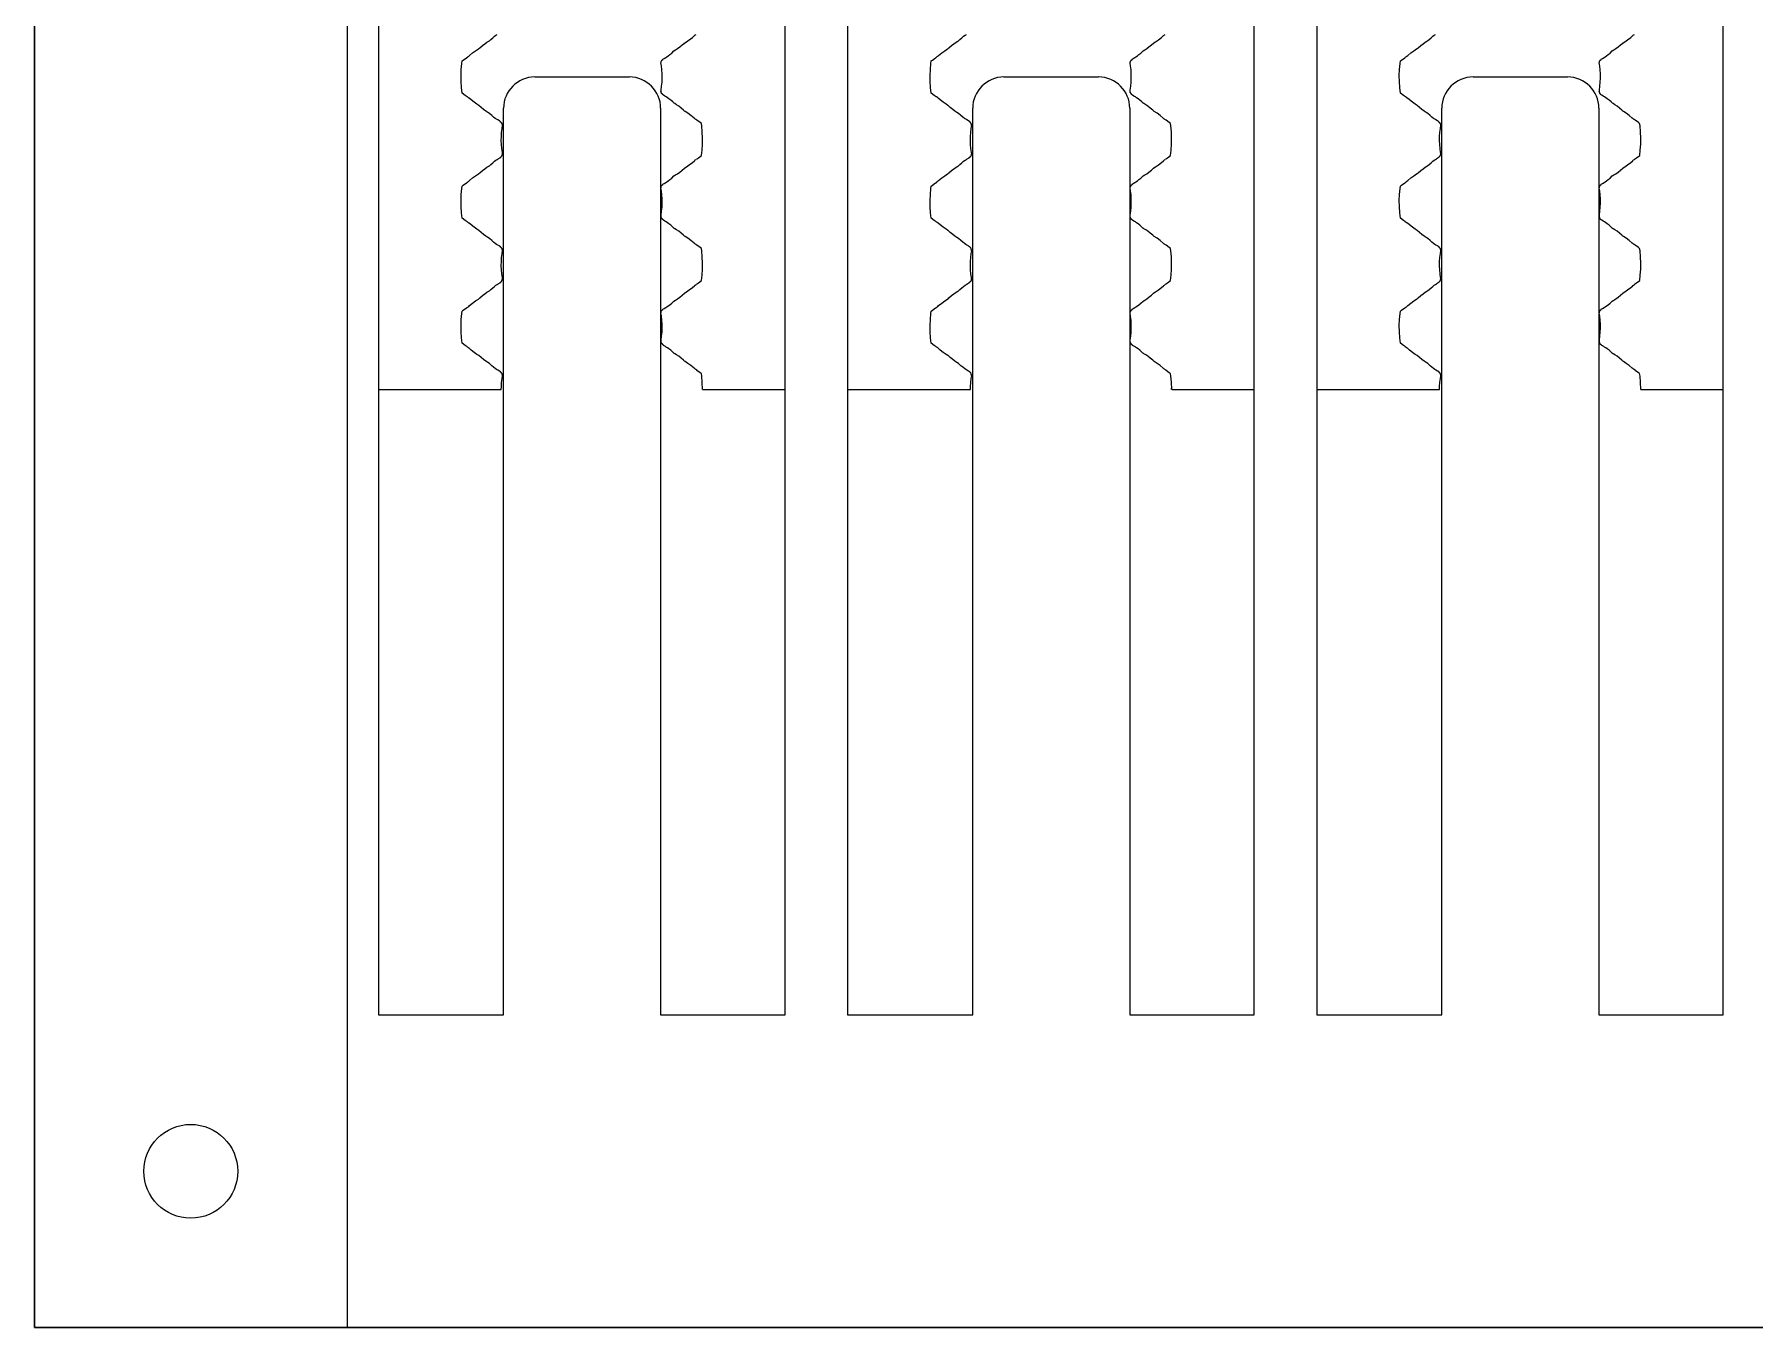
# Model space of a CAD drawing. Header units: millimetres. Extents: x 0 to 600, y -180 to 0.
# Drawn here: x 0 to 55, y -180 to -138.6 of the extents above; entities that cross this region are included whole.
import ezdxf

# ---------------------------------------------------------------- set-up
doc = ezdxf.new("R2010")
doc.units = ezdxf.units.MM
doc.layers.get('0').update_dxf_attribs({"linetype": 'CONTINUOUS', "lineweight": 0})
for name, color, linetype, lineweight in [('layer1', 6, 'CONTINUOUS', 0), ('layer2', 4, 'CONTINUOUS', 0), ('layer3', 2, 'CONTINUOUS', 0), ('layer4', 1, 'CONTINUOUS', 0), ('xdrills', 3, 'CONTINUOUS', 0)]:
    doc.layers.add(name, color=color, linetype=linetype, lineweight=lineweight)

# ---------------------------------------------------------------- blocks, each defined once
blk = doc.blocks.new('vline')
at = {"layer": 'layer2'}
for p, q in [((0, 0), (0, -160)), ((13, -160), (13, 0)), ((3.654, -128.742), (3.71, -128.696)), ((3.71, -128.696), (3.758, -128.662)), ((3.758, -128.662), (3.797, -128.636)), ((10.038, -128.732), (10.103, -128.677)), ((10.103, -128.677), (10.111, -128.672)), ((10.111, -128.672), (10.13, -128.654)), ((10.13, -128.654), (10.157, -128.638)), ((2.91, -129.312), (3.011, -129.229)), ((3.011, -129.229), (3.106, -129.159)), ((3.106, -129.159), (3.194, -129.101)), ((3.194, -129.101), (3.212, -129.091)), ((3.212, -129.091), (3.242, -129.062)), ((3.242, -129.062), (3.324, -128.992)), ((3.324, -128.992), (3.399, -128.934)), ((3.399, -128.934), (3.467, -128.887)), ((3.467, -128.887), (3.525, -128.851)), ((3.525, -128.851), (3.542, -128.842)), ((3.542, -128.842), (3.546, -128.838)), ((3.546, -128.838), (3.557, -128.831)), ((3.557, -128.831), (3.591, -128.798)), ((3.591, -128.798), (3.654, -128.742)), ((9.317, -129.283), (9.377, -129.233)), ((9.377, -129.233), (9.449, -129.165)), ((9.449, -129.165), (9.503, -129.133)), ((9.503, -129.133), (9.566, -129.092)), ((9.566, -129.092), (9.637, -129.04)), ((9.637, -129.04), (9.716, -128.976)), ((9.716, -128.976), (9.786, -128.913)), ((9.786, -128.913), (9.789, -128.911)), ((9.789, -128.911), (9.793, -128.907)), ((9.793, -128.907), (9.849, -128.872)), ((9.849, -128.872), (9.94, -128.808)), ((9.94, -128.808), (10.038, -128.732)), ((2.64, -129.952), (2.647, -129.757)), ((2.647, -129.757), (2.664, -129.565)), ((2.664, -129.565), (2.675, -129.487)), ((2.675, -129.487), (2.713, -129.457)), ((2.713, -129.457), (2.816, -129.384)), ((2.816, -129.384), (2.818, -129.382)), ((2.818, -129.382), (2.854, -129.359)), ((2.854, -129.359), (2.867, -129.346)), ((2.867, -129.346), (2.885, -129.336)), ((2.885, -129.336), (2.91, -129.312)), ((9.032, -129.556), (9.036, -129.552)), ((9.047, -129.647), (9.032, -129.556)), ((9.033, -129.524), (9.045, -129.513)), ((9.036, -129.552), (9.033, -129.524)), ((9.044, -129.492), (9.064, -129.476)), ((9.045, -129.513), (9.044, -129.492)), ((9.062, -129.774), (9.047, -129.647)), ((9.07, -129.903), (9.062, -129.774)), ((9.064, -129.461), (9.094, -129.441)), ((9.064, -129.476), (9.064, -129.461)), ((9.094, -129.431), (9.133, -129.407)), ((9.094, -129.441), (9.094, -129.431)), ((9.133, -129.407), (9.134, -129.404)), ((9.134, -129.404), (9.188, -129.374)), ((9.188, -129.374), (9.221, -129.353)), ((9.221, -129.353), (9.265, -129.323)), ((9.265, -129.323), (9.317, -129.283)), ((2.642, -130.147), (2.64, -129.952)), ((2.654, -130.34), (2.642, -130.147)), ((2.674, -130.514), (2.654, -130.34)), ((5, -130), (8.023, -130)), ((9.038, -130.417), (9.055, -130.291)), ((9.055, -130.291), (9.067, -130.163)), ((9.067, -130.163), (9.071, -130.033)), ((9.071, -130.033), (9.07, -129.903)), ((2.772, -130.587), (2.674, -130.514)), ((2.836, -130.63), (2.772, -130.587)), ((2.843, -130.638), (2.836, -130.63)), ((2.87, -130.654), (2.843, -130.638)), ((2.889, -130.672), (2.87, -130.654)), ((2.897, -130.677), (2.889, -130.672)), ((2.962, -130.732), (2.897, -130.677)), ((3.06, -130.808), (2.962, -130.732)), ((3.151, -130.872), (3.06, -130.808)), ((3.207, -130.907), (3.151, -130.872)), ((9.032, -130.461), (9.036, -130.43)), ((9.04, -130.469), (9.032, -130.461)), ((9.035, -130.429), (9.038, -130.417)), ((9.036, -130.43), (9.035, -130.429)), ((9.037, -130.493), (9.04, -130.469)), ((9.054, -130.506), (9.037, -130.493)), ((9.053, -130.525), (9.054, -130.506)), ((9.078, -130.543), (9.053, -130.525)), ((9.078, -130.555), (9.078, -130.543)), ((9.112, -130.577), (9.078, -130.555)), ((9.113, -130.584), (9.112, -130.577)), ((9.157, -130.609), (9.113, -130.584)), ((9.157, -130.611), (9.157, -130.609)), ((9.175, -130.62), (9.157, -130.611)), ((9.203, -130.636), (9.175, -130.62)), ((9.242, -130.662), (9.203, -130.636)), ((9.29, -130.696), (9.242, -130.662)), ((9.346, -130.742), (9.29, -130.696)), ((9.409, -130.798), (9.346, -130.742)), ((9.443, -130.831), (9.409, -130.798)), ((9.454, -130.838), (9.443, -130.831)), ((9.458, -130.842), (9.454, -130.838)), ((9.475, -130.851), (9.458, -130.842)), ((9.533, -130.887), (9.475, -130.851)), ((9.601, -130.934), (9.533, -130.887)), ((3.211, -130.911), (3.207, -130.907)), ((3.214, -130.913), (3.211, -130.911)), ((3.284, -130.976), (3.214, -130.913)), ((3.363, -131.04), (3.284, -130.976)), ((3.434, -131.092), (3.363, -131.04)), ((3.497, -131.133), (3.434, -131.092)), ((3.551, -131.165), (3.497, -131.133)), ((3.623, -131.233), (3.551, -131.165)), ((3.683, -131.283), (3.623, -131.233)), ((3.735, -131.323), (3.683, -131.283)), ((3.779, -131.353), (3.735, -131.323)), ((3.812, -131.374), (3.779, -131.353)), ((3.866, -131.404), (3.812, -131.374)), ((3.867, -131.407), (3.866, -131.404)), ((3.906, -131.431), (3.867, -131.407)), ((3.906, -131.441), (3.906, -131.431)), ((3.936, -131.461), (3.906, -131.441)), ((4, -160), (4, -131)), ((9.023, -131), (9.023, -160)), ((9.676, -130.992), (9.601, -130.934)), ((9.758, -131.062), (9.676, -130.992)), ((9.788, -131.091), (9.758, -131.062)), ((9.806, -131.101), (9.788, -131.091)), ((9.894, -131.159), (9.806, -131.101)), ((9.989, -131.229), (9.894, -131.159)), ((10.09, -131.312), (9.989, -131.229)), ((10.115, -131.336), (10.09, -131.312)), ((10.133, -131.346), (10.115, -131.336)), ((10.146, -131.359), (10.133, -131.346)), ((10.182, -131.382), (10.146, -131.359)), ((10.184, -131.384), (10.182, -131.382)), ((10.287, -131.457), (10.184, -131.384)), ((3.929, -132.033), (3.93, -131.903)), ((3.93, -131.903), (3.938, -131.774)), ((3.936, -131.476), (3.936, -131.461)), ((3.956, -131.492), (3.936, -131.476)), ((3.938, -131.774), (3.953, -131.647)), ((3.953, -131.647), (3.968, -131.556)), ((3.955, -131.513), (3.956, -131.492)), ((3.967, -131.524), (3.955, -131.513)), ((3.964, -131.552), (3.967, -131.524)), ((3.968, -131.556), (3.964, -131.552)), ((10.325, -131.487), (10.287, -131.457)), ((10.336, -131.565), (10.325, -131.487)), ((10.353, -131.757), (10.336, -131.565)), ((10.36, -131.952), (10.353, -131.757)), ((10.358, -132.147), (10.36, -131.952)), ((3.922, -132.543), (3.947, -132.525)), ((3.922, -132.555), (3.922, -132.543)), ((3.933, -132.163), (3.929, -132.033)), ((3.945, -132.291), (3.933, -132.163)), ((3.962, -132.417), (3.945, -132.291)), ((3.946, -132.506), (3.963, -132.493)), ((3.947, -132.525), (3.946, -132.506)), ((3.96, -132.469), (3.968, -132.461)), ((3.963, -132.493), (3.96, -132.469)), ((3.965, -132.429), (3.962, -132.417)), ((3.964, -132.43), (3.965, -132.429)), ((3.968, -132.461), (3.964, -132.43)), ((10.228, -132.587), (10.326, -132.514)), ((10.326, -132.514), (10.346, -132.34)), ((10.346, -132.34), (10.358, -132.147)), ((3.194, -133.101), (3.212, -133.091)), ((3.212, -133.091), (3.242, -133.062)), ((3.242, -133.062), (3.324, -132.992)), ((3.324, -132.992), (3.399, -132.934)), ((3.399, -132.934), (3.467, -132.887)), ((3.467, -132.887), (3.525, -132.851)), ((3.525, -132.851), (3.542, -132.842)), ((3.542, -132.842), (3.546, -132.838)), ((3.546, -132.838), (3.557, -132.831)), ((3.557, -132.831), (3.591, -132.798)), ((3.591, -132.798), (3.654, -132.742)), ((3.654, -132.742), (3.71, -132.696)), ((3.71, -132.696), (3.758, -132.662)), ((3.758, -132.662), (3.797, -132.636)), ((3.797, -132.636), (3.825, -132.62)), ((3.825, -132.62), (3.843, -132.611)), ((3.843, -132.609), (3.887, -132.584)), ((3.843, -132.611), (3.843, -132.609)), ((3.887, -132.584), (3.888, -132.577)), ((3.888, -132.577), (3.922, -132.555)), ((9.503, -133.133), (9.566, -133.092)), ((9.566, -133.092), (9.637, -133.04)), ((9.637, -133.04), (9.716, -132.976)), ((9.716, -132.976), (9.786, -132.913)), ((9.786, -132.913), (9.789, -132.911)), ((9.789, -132.911), (9.793, -132.907)), ((9.793, -132.907), (9.849, -132.872)), ((9.849, -132.872), (9.94, -132.808)), ((9.94, -132.808), (10.038, -132.732)), ((10.038, -132.732), (10.103, -132.677)), ((10.103, -132.677), (10.111, -132.672)), ((10.111, -132.672), (10.13, -132.654)), ((10.13, -132.654), (10.157, -132.638)), ((10.164, -132.63), (10.228, -132.587)), ((2.647, -133.757), (2.664, -133.565)), ((2.664, -133.565), (2.675, -133.487)), ((2.675, -133.487), (2.713, -133.457)), ((2.713, -133.457), (2.816, -133.384)), ((2.816, -133.384), (2.818, -133.382)), ((2.818, -133.382), (2.854, -133.359)), ((2.854, -133.359), (2.867, -133.346)), ((2.867, -133.346), (2.885, -133.336)), ((2.885, -133.336), (2.91, -133.312)), ((2.91, -133.312), (3.011, -133.229)), ((3.011, -133.229), (3.106, -133.159)), ((3.106, -133.159), (3.194, -133.101)), ((9.032, -133.556), (9.036, -133.552)), ((9.047, -133.647), (9.032, -133.556)), ((9.033, -133.524), (9.045, -133.513)), ((9.036, -133.552), (9.033, -133.524)), ((9.044, -133.492), (9.064, -133.476)), ((9.045, -133.513), (9.044, -133.492)), ((9.062, -133.774), (9.047, -133.647)), ((9.064, -133.461), (9.094, -133.441)), ((9.064, -133.476), (9.064, -133.461)), ((9.094, -133.431), (9.133, -133.407)), ((9.094, -133.441), (9.094, -133.431)), ((9.133, -133.407), (9.134, -133.404)), ((9.134, -133.404), (9.188, -133.374)), ((9.188, -133.374), (9.221, -133.353)), ((9.221, -133.353), (9.265, -133.323)), ((9.265, -133.323), (9.317, -133.283)), ((9.317, -133.283), (9.377, -133.233)), ((9.377, -133.233), (9.449, -133.165)), ((9.449, -133.165), (9.503, -133.133)), ((2.64, -133.952), (2.647, -133.757)), ((2.642, -134.147), (2.64, -133.952)), ((2.654, -134.34), (2.642, -134.147)), ((9.055, -134.291), (9.067, -134.163)), ((9.07, -133.903), (9.062, -133.774)), ((9.067, -134.163), (9.071, -134.033)), ((9.071, -134.033), (9.07, -133.903)), ((2.674, -134.514), (2.654, -134.34)), ((2.772, -134.587), (2.674, -134.514)), ((2.836, -134.63), (2.772, -134.587)), ((2.843, -134.638), (2.836, -134.63)), ((2.87, -134.654), (2.843, -134.638)), ((2.889, -134.672), (2.87, -134.654)), ((2.897, -134.677), (2.889, -134.672)), ((2.962, -134.732), (2.897, -134.677)), ((3.06, -134.808), (2.962, -134.732)), ((9.032, -134.461), (9.036, -134.43)), ((9.04, -134.469), (9.032, -134.461)), ((9.035, -134.429), (9.038, -134.417)), ((9.036, -134.43), (9.035, -134.429)), ((9.037, -134.493), (9.04, -134.469)), ((9.054, -134.506), (9.037, -134.493)), ((9.038, -134.417), (9.055, -134.291)), ((9.053, -134.525), (9.054, -134.506)), ((9.078, -134.543), (9.053, -134.525)), ((9.078, -134.555), (9.078, -134.543)), ((9.112, -134.577), (9.078, -134.555)), ((9.113, -134.584), (9.112, -134.577)), ((9.157, -134.609), (9.113, -134.584)), ((9.157, -134.611), (9.157, -134.609)), ((9.175, -134.62), (9.157, -134.611)), ((9.203, -134.636), (9.175, -134.62)), ((9.242, -134.662), (9.203, -134.636)), ((9.29, -134.696), (9.242, -134.662)), ((9.346, -134.742), (9.29, -134.696)), ((9.409, -134.798), (9.346, -134.742)), ((3.151, -134.872), (3.06, -134.808)), ((3.207, -134.907), (3.151, -134.872)), ((3.211, -134.911), (3.207, -134.907)), ((3.214, -134.913), (3.211, -134.911)), ((3.284, -134.976), (3.214, -134.913)), ((3.363, -135.04), (3.284, -134.976)), ((3.434, -135.092), (3.363, -135.04)), ((3.497, -135.133), (3.434, -135.092)), ((3.551, -135.165), (3.497, -135.133)), ((3.623, -135.233), (3.551, -135.165)), ((3.683, -135.283), (3.623, -135.233)), ((3.735, -135.323), (3.683, -135.283)), ((9.443, -134.831), (9.409, -134.798)), ((9.454, -134.838), (9.443, -134.831)), ((9.458, -134.842), (9.454, -134.838)), ((9.475, -134.851), (9.458, -134.842)), ((9.533, -134.887), (9.475, -134.851)), ((9.601, -134.934), (9.533, -134.887)), ((9.676, -134.992), (9.601, -134.934)), ((9.758, -135.062), (9.676, -134.992)), ((9.788, -135.091), (9.758, -135.062)), ((9.806, -135.101), (9.788, -135.091)), ((9.894, -135.159), (9.806, -135.101)), ((9.989, -135.229), (9.894, -135.159)), ((10.09, -135.312), (9.989, -135.229)), ((3.779, -135.353), (3.735, -135.323)), ((3.812, -135.374), (3.779, -135.353)), ((3.866, -135.404), (3.812, -135.374)), ((3.867, -135.407), (3.866, -135.404)), ((3.906, -135.431), (3.867, -135.407)), ((3.906, -135.441), (3.906, -135.431)), ((3.936, -135.461), (3.906, -135.441)), ((3.93, -135.903), (3.938, -135.774)), ((3.936, -135.476), (3.936, -135.461)), ((3.956, -135.492), (3.936, -135.476)), ((3.938, -135.774), (3.953, -135.647)), ((3.953, -135.647), (3.968, -135.556)), ((3.955, -135.513), (3.956, -135.492)), ((3.967, -135.524), (3.955, -135.513)), ((3.964, -135.552), (3.967, -135.524)), ((3.968, -135.556), (3.964, -135.552)), ((10.115, -135.336), (10.09, -135.312)), ((10.133, -135.346), (10.115, -135.336)), ((10.146, -135.359), (10.133, -135.346)), ((10.182, -135.382), (10.146, -135.359)), ((10.184, -135.384), (10.182, -135.382)), ((10.287, -135.457), (10.184, -135.384)), ((10.325, -135.487), (10.287, -135.457)), ((10.336, -135.565), (10.325, -135.487)), ((10.353, -135.757), (10.336, -135.565)), ((10.36, -135.952), (10.353, -135.757)), ((3.929, -136.033), (3.93, -135.903)), ((3.933, -136.163), (3.929, -136.033)), ((3.945, -136.291), (3.933, -136.163)), ((3.962, -136.417), (3.945, -136.291)), ((10.326, -136.514), (10.346, -136.34)), ((10.346, -136.34), (10.358, -136.147)), ((10.358, -136.147), (10.36, -135.952)), ((3.324, -136.992), (3.399, -136.934)), ((3.399, -136.934), (3.467, -136.887)), ((3.467, -136.887), (3.525, -136.851)), ((3.525, -136.851), (3.542, -136.842)), ((3.542, -136.842), (3.546, -136.838)), ((3.546, -136.838), (3.557, -136.831)), ((3.557, -136.831), (3.591, -136.798)), ((3.591, -136.798), (3.654, -136.742)), ((3.654, -136.742), (3.71, -136.696)), ((3.71, -136.696), (3.758, -136.662)), ((3.758, -136.662), (3.797, -136.636)), ((3.797, -136.636), (3.825, -136.62)), ((3.825, -136.62), (3.843, -136.611)), ((3.843, -136.609), (3.887, -136.584)), ((3.843, -136.611), (3.843, -136.609)), ((3.887, -136.584), (3.888, -136.577)), ((3.888, -136.577), (3.922, -136.555)), ((3.922, -136.543), (3.947, -136.525)), ((3.922, -136.555), (3.922, -136.543)), ((3.946, -136.506), (3.963, -136.493)), ((3.947, -136.525), (3.946, -136.506)), ((3.96, -136.469), (3.968, -136.461)), ((3.963, -136.493), (3.96, -136.469)), ((3.965, -136.429), (3.962, -136.417)), ((3.964, -136.43), (3.965, -136.429)), ((3.968, -136.461), (3.964, -136.43)), ((9.716, -136.976), (9.786, -136.913)), ((9.786, -136.913), (9.789, -136.911)), ((9.789, -136.911), (9.793, -136.907)), ((9.793, -136.907), (9.849, -136.872)), ((9.849, -136.872), (9.94, -136.808)), ((9.94, -136.808), (10.038, -136.732)), ((10.038, -136.732), (10.103, -136.677)), ((10.103, -136.677), (10.111, -136.672)), ((10.111, -136.672), (10.13, -136.654)), ((10.13, -136.654), (10.157, -136.638)), ((10.164, -136.63), (10.228, -136.587)), ((10.228, -136.587), (10.326, -136.514)), ((2.664, -137.565), (2.675, -137.487)), ((2.675, -137.487), (2.713, -137.457)), ((2.713, -137.457), (2.816, -137.384)), ((2.816, -137.384), (2.818, -137.382)), ((2.818, -137.382), (2.854, -137.359)), ((2.854, -137.359), (2.867, -137.346)), ((2.867, -137.346), (2.885, -137.336)), ((2.885, -137.336), (2.91, -137.312)), ((2.91, -137.312), (3.011, -137.229)), ((3.011, -137.229), (3.106, -137.159)), ((3.106, -137.159), (3.194, -137.101)), ((3.194, -137.101), (3.212, -137.091)), ((3.212, -137.091), (3.242, -137.062)), ((3.242, -137.062), (3.324, -136.992)), ((9.044, -137.492), (9.064, -137.476)), ((9.045, -137.513), (9.044, -137.492)), ((9.064, -137.461), (9.094, -137.441)), ((9.064, -137.476), (9.064, -137.461)), ((9.094, -137.431), (9.133, -137.407)), ((9.094, -137.441), (9.094, -137.431)), ((9.133, -137.407), (9.134, -137.404)), ((9.134, -137.404), (9.188, -137.374)), ((9.188, -137.374), (9.221, -137.353)), ((9.221, -137.353), (9.265, -137.323)), ((9.265, -137.323), (9.317, -137.283)), ((9.317, -137.283), (9.377, -137.233)), ((9.377, -137.233), (9.449, -137.165)), ((9.449, -137.165), (9.503, -137.133)), ((9.503, -137.133), (9.566, -137.092)), ((9.566, -137.092), (9.637, -137.04)), ((9.637, -137.04), (9.716, -136.976)), ((2.64, -137.952), (2.647, -137.757)), ((2.642, -138.147), (2.64, -137.952)), ((2.647, -137.757), (2.664, -137.565)), ((9.032, -137.556), (9.036, -137.552)), ((9.047, -137.647), (9.032, -137.556)), ((9.033, -137.524), (9.045, -137.513)), ((9.036, -137.552), (9.033, -137.524)), ((9.062, -137.774), (9.047, -137.647)), ((9.07, -137.903), (9.062, -137.774)), ((9.067, -138.163), (9.071, -138.033)), ((9.071, -138.033), (9.07, -137.903)), ((2.654, -138.34), (2.642, -138.147)), ((2.674, -138.514), (2.654, -138.34)), ((2.772, -138.587), (2.674, -138.514)), ((2.836, -138.63), (2.772, -138.587)), ((9.032, -138.461), (9.036, -138.43)), ((9.04, -138.469), (9.032, -138.461)), ((9.035, -138.429), (9.038, -138.417)), ((9.036, -138.43), (9.035, -138.429)), ((9.037, -138.493), (9.04, -138.469)), ((9.054, -138.506), (9.037, -138.493)), ((9.038, -138.417), (9.055, -138.291)), ((9.053, -138.525), (9.054, -138.506)), ((9.078, -138.543), (9.053, -138.525)), ((9.055, -138.291), (9.067, -138.163)), ((9.078, -138.555), (9.078, -138.543)), ((9.112, -138.577), (9.078, -138.555)), ((9.113, -138.584), (9.112, -138.577)), ((9.157, -138.609), (9.113, -138.584)), ((2.843, -138.638), (2.836, -138.63)), ((2.87, -138.654), (2.843, -138.638)), ((2.889, -138.672), (2.87, -138.654)), ((2.897, -138.677), (2.889, -138.672)), ((2.962, -138.732), (2.897, -138.677)), ((3.06, -138.808), (2.962, -138.732)), ((3.151, -138.872), (3.06, -138.808)), ((3.207, -138.907), (3.151, -138.872)), ((3.211, -138.911), (3.207, -138.907)), ((3.214, -138.913), (3.211, -138.911)), ((3.284, -138.976), (3.214, -138.913)), ((3.363, -139.04), (3.284, -138.976)), ((3.434, -139.092), (3.363, -139.04)), ((3.497, -139.133), (3.434, -139.092)), ((3.551, -139.165), (3.497, -139.133)), ((9.157, -138.611), (9.157, -138.609)), ((9.175, -138.62), (9.157, -138.611)), ((9.203, -138.636), (9.175, -138.62)), ((9.242, -138.662), (9.203, -138.636)), ((9.29, -138.696), (9.242, -138.662)), ((9.346, -138.742), (9.29, -138.696)), ((9.409, -138.798), (9.346, -138.742)), ((9.443, -138.831), (9.409, -138.798)), ((9.454, -138.838), (9.443, -138.831)), ((9.458, -138.842), (9.454, -138.838)), ((9.475, -138.851), (9.458, -138.842)), ((9.533, -138.887), (9.475, -138.851)), ((9.601, -138.934), (9.533, -138.887)), ((9.676, -138.992), (9.601, -138.934)), ((9.758, -139.062), (9.676, -138.992)), ((9.788, -139.091), (9.758, -139.062)), ((9.806, -139.101), (9.788, -139.091)), ((9.894, -139.159), (9.806, -139.101)), ((3.623, -139.233), (3.551, -139.165)), ((3.683, -139.283), (3.623, -139.233)), ((3.735, -139.323), (3.683, -139.283)), ((3.779, -139.353), (3.735, -139.323)), ((3.812, -139.374), (3.779, -139.353)), ((3.866, -139.404), (3.812, -139.374)), ((3.867, -139.407), (3.866, -139.404)), ((3.906, -139.431), (3.867, -139.407)), ((3.906, -139.441), (3.906, -139.431)), ((3.936, -139.461), (3.906, -139.441)), ((3.936, -139.476), (3.936, -139.461)), ((3.956, -139.492), (3.936, -139.476)), ((3.938, -139.774), (3.953, -139.647)), ((3.953, -139.647), (3.968, -139.556)), ((3.955, -139.513), (3.956, -139.492)), ((3.967, -139.524), (3.955, -139.513)), ((3.964, -139.552), (3.967, -139.524)), ((3.968, -139.556), (3.964, -139.552)), ((9.989, -139.229), (9.894, -139.159)), ((10.09, -139.312), (9.989, -139.229)), ((10.115, -139.336), (10.09, -139.312)), ((10.133, -139.346), (10.115, -139.336)), ((10.146, -139.359), (10.133, -139.346)), ((10.182, -139.382), (10.146, -139.359)), ((10.184, -139.384), (10.182, -139.382)), ((10.287, -139.457), (10.184, -139.384)), ((10.325, -139.487), (10.287, -139.457)), ((10.336, -139.565), (10.325, -139.487)), ((10.353, -139.757), (10.336, -139.565)), ((0, -140), (3.929, -140)), ((3.929, -140), (3.93, -139.903)), ((3.93, -139.903), (3.938, -139.774)), ((10.362, -140), (10.353, -139.757)), ((10.36, -140), (10.36, -139.952)), ((10.362, -140), (13, -140)), ((0, -160), (4, -160)), ((9.023, -160), (13, -160))]:
    blk.add_line(p, q, dxfattribs=at)
for centre, start, end in [((5, -131), 90, 180), ((8.023, -131), 0, 90)]:
    blk.add_arc(centre, 1, start, end, dxfattribs=at)

msp = doc.modelspace()

# ---------------------------------------------------------------- linework, layer by layer
at = {"layer": 'layer1'}
for p, q in [((0, -180), (0, 0)), ((200, -180), (0, -180))]:
    msp.add_line(p, q, dxfattribs=at)
at = {"layer": 'layer2'}
for p, q in [((0, -180), (0, 0)), ((200, -180), (0, -180))]:
    msp.add_line(p, q, dxfattribs=at)
at = {"layer": 'layer3'}
for p, q in [((0, -110), (0, -180)), ((0, -180), (200, -180))]:
    msp.add_line(p, q, dxfattribs=at)
at = {"layer": 'layer4'}
for p, q in [((0, -180), (0, 0)), ((10, 0), (10, -180)), ((10, -180), (0, -180))]:
    msp.add_line(p, q, dxfattribs=at)
at = {"layer": 'xdrills'}
msp.add_circle((5, -175), 1.5, dxfattribs=at)

# ---------------------------------------------------------------- block references
for p in [(26, -10), (41, -10)]:
    msp.add_blockref('vline', p)
at = {"layer": 'layer3'}
msp.add_blockref('vline', (11, -10), dxfattribs=at)

doc.saveas('drawing.dxf')
